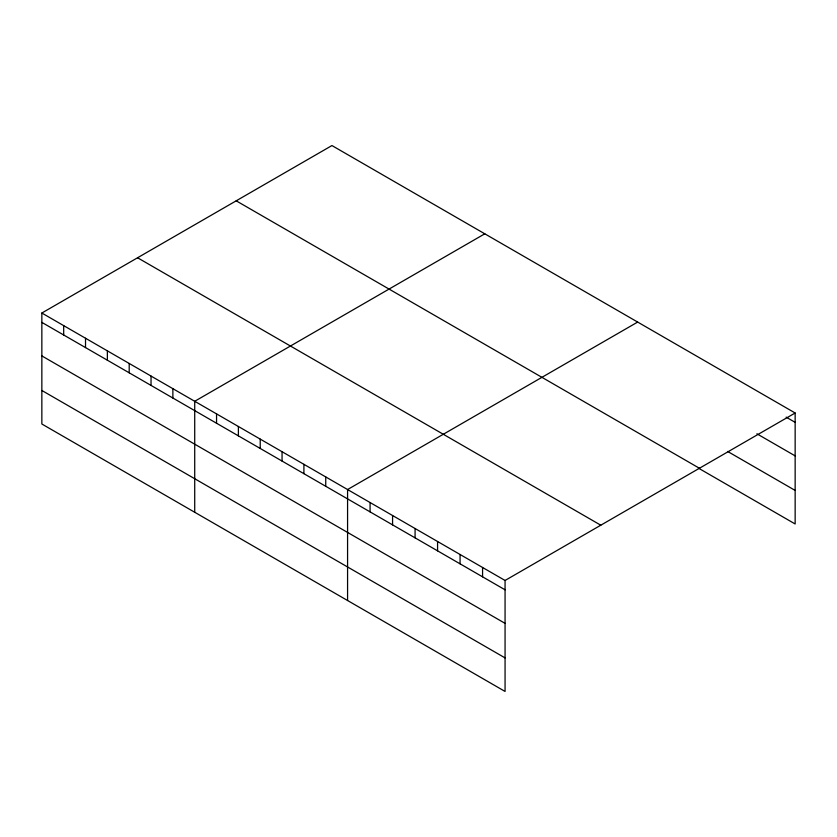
<?xml version="1.0" encoding="UTF-8"?>
<svg xmlns="http://www.w3.org/2000/svg" width="837" height="837" viewBox="0 0 837 837"><rect width="100%" height="100%" fill="white"/><g stroke="black" fill="none" stroke-linecap="round" stroke-linejoin="round"><path stroke-width="1.26" d="M505.067 623.356L505.067 580.47L41.85 313.028L41.85 424.003L505.067 691.446L505.067 623.356L41.85 355.913M698.403 468.113L795.15 523.972L795.15 412.997L331.933 145.554L41.85 313.028M484.79 233.805L194.718 401.289L194.718 512.265M637.658 322.067L347.575 489.54L347.575 600.516M505.067 580.47L795.15 412.997M786.152 417.14L795.15 422.34M756.899 433.796L795.15 455.883M727.656 451.457L795.15 490.43M236.201 200.828L699.429 468.26M137.571 257.765L600.799 525.207M41.85 322.381L505.067 589.813M41.85 390.471L505.067 657.903M482.572 567.476L482.572 576.829M460.068 554.492L460.068 563.835M437.573 541.497L437.573 550.851M415.079 528.513L415.079 537.856M392.574 515.519L392.574 524.872M370.08 502.535L370.08 511.878M325.739 476.933L325.739 486.276M303.904 464.326L303.904 473.669M282.059 451.718L282.059 461.061M260.223 439.111L260.223 448.454M238.388 426.504L238.388 435.847M216.553 413.897L216.553 423.24M172.872 388.682L172.872 398.025M151.037 376.075L151.037 385.418M129.201 363.467L129.201 372.81M107.366 350.86L107.366 360.203M85.52 338.242L85.52 347.596M63.685 325.635L63.685 334.988"/></g></svg>
